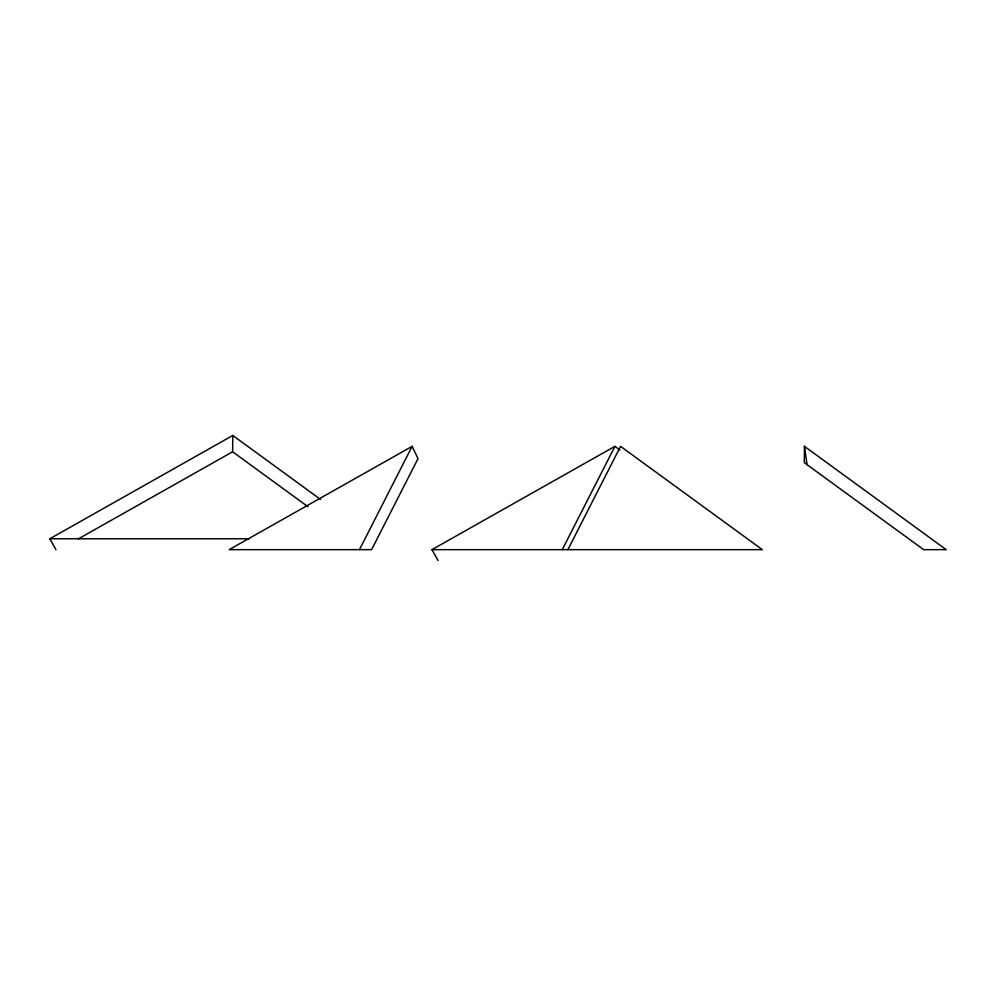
<?xml version="1.0" encoding="UTF-8"?>
<svg xmlns="http://www.w3.org/2000/svg" width="996" height="996" viewBox="0 0 996 996"><rect width="100%" height="100%" fill="white"/><g stroke="black" fill="none" stroke-linecap="round" stroke-linejoin="round"><path stroke-width="1.49" d="M308.001 506.727L232.616 451.773L232.79 435.464L49.8 538.774L55.95 549.655M804.457 446.345L804.295 462.654L923.653 549.655L946.2 549.655L804.457 446.345L807.059 464.671M359.456 549.655L412.132 446.345L418.009 458.633L371.608 549.655L229.155 549.655L412.132 446.345M562.254 549.655L614.93 446.345L619.948 449.993M567.882 549.655L620.558 446.345L762.301 549.655L431.953 549.655L438.091 560.536M78.522 538.774L232.616 451.773M431.953 549.655L614.93 446.345M49.8 538.774L249.423 538.774M232.79 435.464L320.588 499.457"/></g></svg>
